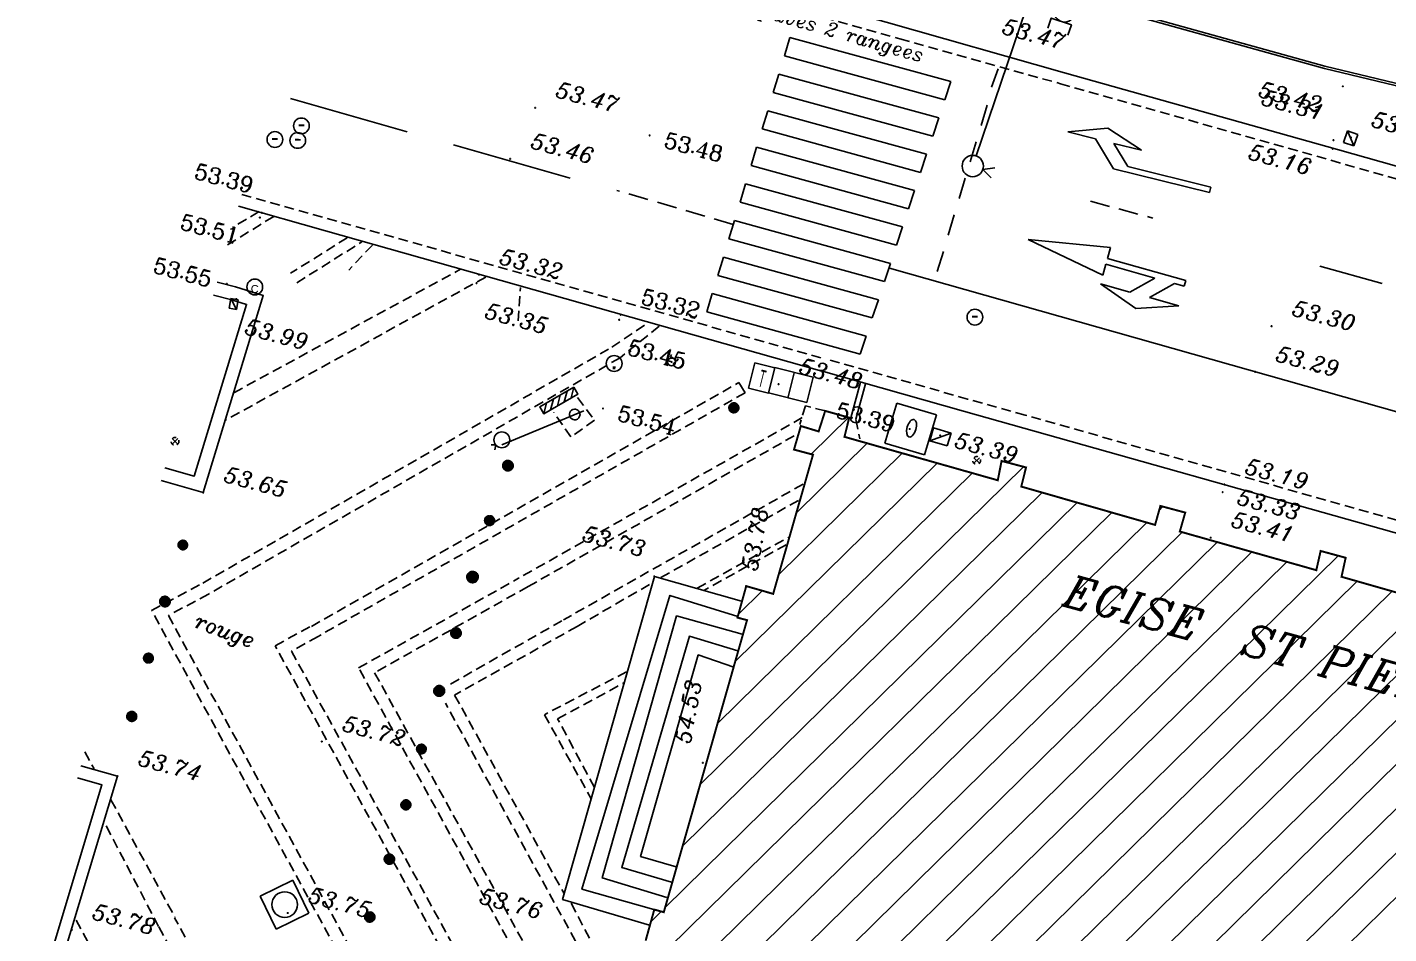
# Model space of a CAD drawing. Extents: x 661856 to 662117, y 6866905 to 6867165.
# Drawn here: x 661896.36 to 661930.86, y 6867118.18 to 6867141.16 of the extents above; entities that cross this region are included whole.
import ezdxf
from ezdxf.enums import TextEntityAlignment as Align

# ---------------------------------------------------------------- set-up
doc = ezdxf.new("R2010")
doc.units = 0
for name, pattern in [('CACHE', [0.375, 0.25, -0.125]), ('CONTINU', [0]), ('DISCONTIN', [0.75, 0.5, -0.25]), ('HIDDEN', [0.375, 0.25, -0.125])]:
    doc.linetypes.add(name, pattern=pattern)
doc.layers.get('0').update_dxf_attribs({"linetype": 'CONTINUOUS'})
for name, color, linetype in [('BATI_PUBLIC', 7, 'CONTINU'), ('BORDURE', 7, 'CONTINU'), ('CANIVEAU', 7, 'CONTINU'), ('CLOTURE', 7, 'CONTINU'), ('COTE_ALTI', 8, 'CONTINU'), ('ECLAIRAGE_PUBL', 3, 'CONTINU'), ('ESCALIER', 7, 'CONTINU'), ('FLECHAGE', 6, 'CONTINU'), ('LIGNE_DIVERS', 7, 'CONTINU'), ('MARQ-SOL', 6, 'CONTINU'), ('MOB-URB', 6, 'CONTINU'), ('MUR', 7, 'CONTINU'), ('NOM_DE_VOIE', 7, 'CONTINU'), ('OBJET_ASSAINIS', 5, 'CONTINU'), ('OBJET_DIVERS', 6, 'CONTINU'), ('OBJET_EAU', 4, 'CONTINU'), ('OBJET_ELECTRIC', 3, 'CONTINU'), ('OBJET_SIGN_TRI', 6, 'CONTINU'), ('OBJET_TELECOM', 4, 'CONTINU'), ('PASSAGE_PIETON', 6, 'CONTINU'), ('SIGNAL-VERTICA', 6, 'CONTINU')]:
    doc.layers.add(name, color=color, linetype=linetype)
doc.styles.add('COMPLEX', font='COMPLEX')
doc.styles.add('ITALIC', font='italic.shx', dxfattribs={"height": 0.6})
doc.styles.get("Standard").update_dxf_attribs({"font": 'ARIALUNI.ttf', "height": 2})

# ---------------------------------------------------------------- blocks, each defined once
blk = doc.blocks.new('*X217')
at = {"layer": 'BATI_PUBLIC', "color": 7, "linetype": 'CONTINU'}
for p, q in [((610554.252, 133634.858), (610555.19, 133635.796)), ((610553.891, 133633.366), (610555.671, 133635.146)), ((610551.513, 133626.462), (610559.635, 133634.585)), ((610552.374, 133629.586), (610557.447, 133634.659)), ((610553.457, 133631.801), (610556.559, 133634.902)), ((610551.944, 133628.024), (610558.335, 133634.415)), ((610551.082, 133624.9), (610560.117, 133633.934)), ((610550.652, 133623.339), (610561.002, 133633.689)), ((610563.083, 133633.507), (610563.18, 133633.604)), ((610550.758, 133622.313), (610561.888, 133633.443)), ((610550.108, 133619.4), (610563.669, 133632.961)), ((610550.475, 133620.899), (610562.773, 133633.197)), ((610549.595, 133617.757), (610564.557, 133632.718)), ((610550.796, 133617.825), (610565.445, 133632.475)), ((610551.686, 133617.584), (610566.333, 133632.231)), ((610552.576, 133617.343), (610567.631, 133632.398)), ((610553.467, 133617.103), (610568.119, 133631.754)), ((610554.064, 133616.568), (610569.005, 133631.509)), ((610552.446, 133630.79), (610553.043, 133631.387)), ((610555.228, 133616.601), (610569.891, 133631.264)), ((610556.12, 133616.362), (610570.777, 133631.019)), ((610557.013, 133616.123), (610571.793, 133630.903)), ((610557.905, 133615.884), (610572.562, 133630.541)), ((610558.388, 133615.235), (610573.448, 133630.295)), ((610575.541, 133630.126), (610575.624, 133630.209)), ((610559.679, 133615.395), (610574.333, 133630.049)), ((610560.563, 133615.148), (610575.218, 133629.803)), ((610561.448, 133614.901), (610576.285, 133629.738)), ((610562.332, 133614.654), (610576.996, 133629.318)), ((610563.228, 133614.419), (610577.886, 133629.076)), ((610564.12, 133614.179), (610578.775, 133628.835)), ((610565.012, 133613.94), (610580.071, 133628.999)), ((610565.904, 133613.701), (610580.604, 133628.401)), ((610580.703, 133627.368), (610580.703, 133627.368)), ((610566.39, 133613.055), (610579.883, 133626.548)), ((610567.688, 133613.222), (610579.423, 133624.956)), ((610568.57, 133612.973), (610579.691, 133624.093)), ((610569.453, 133612.724), (610580.333, 133623.604)), ((610550.297, 133622.983), (610550.551, 133623.237)), ((610570.335, 133612.475), (610581.015, 133623.155)), ((610570.822, 133611.83), (610581.685, 133622.693)), ((610572.117, 133611.994), (610582.102, 133621.979)), ((610573.006, 133611.752), (610582.518, 133621.264)), ((610582.887, 133620.502), (610583.21, 133620.824)), ((610577.621, 133615.235), (610582.786, 133620.4)), ((610578.647, 133615.129), (610582.739, 133619.222)), ((610549.28, 133618.572), (610549.527, 133618.819)), ((610580.133, 133615.484), (610582.248, 133617.599)), ((610562.82, 133614.01), (610562.838, 133614.028)), ((610573.895, 133611.51), (610576.425, 133614.039)), ((610574.785, 133611.267), (610576, 133612.482)), ((610575.675, 133611.026), (610576.196, 133611.548)), ((610575.267, 133610.618), (610575.581, 133610.932))]:
    blk.add_line(p, q, dxfattribs=at)
blk = doc.blocks.new('P23800')
for p, q in [((0, 0.497), (0, 0)), ((0.999, 0.497), (0, 0.497)), ((0.999, 0), (0.999, 0.497)), ((0, 0), (0.999, 0))]:
    blk.add_line(p, q)
blk = doc.blocks.new('P24600')
blk.add_circle((0.484, 0.238), 0.108)
blk.add_blockref('P23800', (0, 0))
blk = doc.blocks.new('P20100')
for p, q in [((0, 0.994), (0, 0)), ((0.999, 0.994), (0, 0.994)), ((0.999, 0), (0.999, 0.994)), ((0, 0), (0.999, 0))]:
    blk.add_line(p, q)
blk.add_circle((0.496, 0.492), 0.35)
blk = doc.blocks.new('P30200')
at = {"color": 0}
blk.add_circle((0, 0), 0.05, dxfattribs=at)
blk.add_attdef('COTE30200', (0.3, -0.15), '', height=0.3)
blk = doc.blocks.new('P30500')
at = {"color": 0}
blk.add_circle((0, 0), 0.05, dxfattribs=at)
blk.add_attdef('COTE30500', text='', height=0.3).set_placement((-0.3, -0.15), align=Align.RIGHT)
blk = doc.blocks.new('P30100')
at = {"color": 0}
blk.add_circle((0, 0), 0.05, dxfattribs=at)
blk.add_attdef('COTE30100', (0.3, 0.3), '', height=0.3)
blk = doc.blocks.new('P28900')
for p, q in [((0.501916, -0.499344), (0.00004, 0.001267)), ((0.593619, -0.490815), (0.009432, 0.091899)), ((0.666535, -0.471064), (0.034944, 0.158934)), ((0.735991, -0.440345), (0.059803, 0.234139)), ((0.797249, -0.401449), (0.098231, 0.295808)), ((0.85148, -0.355544), (0.143926, 0.350227)), ((0.898001, -0.301947), (0.197398, 0.39689)), ((0.937751, -0.241597), (0.258165, 0.436276)), ((0.968862, -0.17263), (0.326809, 0.467805)), ((0.990525, -0.094238), (0.404729, 0.490082)), ((0.999486, -0.003176), (0.49651, 0.498532)), ((0.988065, 0.108216), (0.608458, 0.486866)), ((0.907214, 0.288863), (0.78788, 0.407896)), ((0.388538, -0.486251), (0.012694, -0.111355)), ((0.163903, -0.369699), (0.129152, -0.335036))]:
    blk.add_line(p, q)
blk.add_lwpolyline([(0.000012, 0.003507), (0.005023, 0.070696), (0.017875, 0.132497), (0.047162, 0.211984), (0.087112, 0.281999), (0.136413, 0.343226), (0.183279, 0.386895), (0.240339, 0.427289), (0.3109, 0.462862), (0.393492, 0.488524), (0.469644, 0.499078), (0.550596, 0.497433), (0.628495, 0.483207), (0.705518, 0.45581), (0.773723, 0.41842), (0.821806, 0.382676), (0.852395, 0.354708), (0.894083, 0.307731), (0.925474, 0.262625), (0.945583, 0.226839), (0.958304, 0.199894), (0.976518, 0.151429), (0.987747, 0.110012), (0.995897, 0.063924), (0.999758, 0.015542), (0.999094, -0.030093), (0.993871, -0.078048), (0.984347, -0.124128), (0.974265, -0.158344), (0.96036, -0.195113), (0.937814, -0.241492), (0.915388, -0.278304), (0.889466, -0.313554), (0.850883, -0.356204), (0.824152, -0.380691), (0.786009, -0.41012), (0.744138, -0.436345), (0.695951, -0.460003), (0.655672, -0.475149), (0.601153, -0.489661), (0.550077, -0.497486), (0.510872, -0.499882), (0.429354, -0.494984), (0.361925, -0.480557), (0.299747, -0.458147), (0.267756, -0.44279), (0.207145, -0.40526), (0.158919, -0.365601), (0.133158, -0.339745), (0.105807, -0.307591), (0.089012, -0.284762), (0.06505, -0.246615), (0.049198, -0.216282), (0.036562, -0.187685), (0.020641, -0.142178), (0.011649, -0.107299), (0.000915, -0.030231), (0.000254, -0.015932)], close=True)
blk = doc.blocks.new('P21900', base_point=(1, 1))
blk.add_circle((1, 1), 1)
blk.add_text('C', height=0.991).set_placement((0.5, 0.25), (1.5, 0.25), align=Align.ALIGNED)
blk = doc.blocks.new('P2530A')
at = {"linetype": 'CONTINUOUS'}
for p, q in [((0.000113, 0.144024), (0.250139, 0.231533)), ((0.250139, 0.231533), (0.500165, 0.144024)), ((0.187633, 0.144024), (0.000113, 0.144024)), ((0.06262, 0.019011), (0.187633, 0.144024)), ((0.312646, 0.144024), (0.187633, 0.019011)), ((0.500165, 0.144024), (0.312646, 0.144024)), ((0.500165, 0.019011), (0.500165, 0.087768)), ((0.500165, 0.087768), (1.000216, 0.000259)), ((0.000113, -0.018493), (0.000113, 0.019011)), ((0.000113, 0.019011), (0.06262, 0.019011)), ((0.187633, 0.019011), (0.500165, 0.019011)), ((1.000216, 0.000259), (0.500165, -0.08725)), ((0.500165, -0.018493), (0.000113, -0.018493)), ((0.500165, -0.08725), (0.500165, -0.018493))]:
    blk.add_line(p, q, dxfattribs=at)
blk = doc.blocks.new('P25200')
at = {"linetype": 'CONTINUOUS'}
for p, q in [((0.971212, 0.028474), (0.000276, 0.028474)), ((0.000276, -0.027541), (0.000276, 0.028474)), ((0.971212, 0.028474), (1.213947, -0.21426)), ((0.840509, -0.027541), (0.000276, -0.027541)), ((1.027228, -0.21426), (0.840509, -0.027541)), ((0.74715, -0.21426), (1.027228, -0.21426)), ((1.120587, -0.344963), (0.74715, -0.21426)), ((1.494024, -0.21426), (1.120587, -0.344963)), ((1.213947, -0.21426), (1.494024, -0.21426))]:
    blk.add_line(p, q, dxfattribs=at)
blk = doc.blocks.new('P30600')
at = {"color": 0}
blk.add_circle((0, 0), 0.05, dxfattribs=at)
blk.add_attdef('COTE30600', text='', height=0.3).set_placement((-0.3, -0.6), align=Align.RIGHT)
blk = doc.blocks.new('P30400')
at = {"color": 0}
blk.add_circle((0, 0), 0.05, dxfattribs=at)
blk.add_attdef('COTE30400', text='', height=0.3).set_placement((-0.3, 0.3), align=Align.RIGHT)
blk = doc.blocks.new('P30300')
at = {"color": 0}
blk.add_circle((0, 0), 0.05, dxfattribs=at)
blk.add_attdef('COTE30300', (0.3, -0.6), '', height=0.3)
blk = doc.blocks.new('P24400', base_point=(1, 1))
blk.add_circle((1, 1), 1)
blk.add_text('.', height=2.58).set_placement((0.5, 0.25), (1.5, 0.25), align=Align.ALIGNED)
blk = doc.blocks.new('SU305')
at = {"color": 0, "linetype": 'CONTINUOUS'}
for points in [[(-0.126, 0), (1, 0.001)], [(-0.065, 0), (-0.061, 0.029), (-0.048, 0.045), (-0.032, 0.06), (-0.009, 0.068), (0.014, 0.068), (0.031, 0.062), (0.046, 0.052), (0.058, 0.038), (0.066, 0.023), (0.068, 0), (0.064, -0.02), (0.057, -0.034), (0.048, -0.047), (0.036, -0.058), (0.019, -0.065), (-0.002, -0.067), (-0.021, -0.063), (-0.034, -0.058), (-0.052, -0.042), (-0.059, -0.029), (-0.063, -0.018), (-0.065, -0.001)]]:
    blk.add_lwpolyline(points, dxfattribs=at)
blk = doc.blocks.new('P29100')
for p, q in [((0, 0), (0.2, 0.2)), ((0.2, 0), (0.4, 0.2)), ((0.4, 0), (0.6, 0.2)), ((0.6, 0), (0.8, 0.2)), ((0.8, 0), (1, 0.2))]:
    blk.add_line(p, q)
blk.add_lwpolyline([(0, 0), (1, 0), (1, 0.2), (0, 0.2)], close=True)
blk = doc.blocks.new('P21100', base_point=(1, 1))
blk.add_circle((1, 1), 1)
blk.add_text('-', height=2.15).set_placement((0.5, 0.25), (1.5, 0.25), align=Align.ALIGNED)
blk = doc.blocks.new('P20800')
for p, q in [((0, 0), (0.999, 0.497)), ((0, 0.497), (0, 0)), ((0.999, 0.497), (0, 0.497)), ((0, 0), (0.999, 0)), ((0.999, 0), (0.999, 0.497))]:
    blk.add_line(p, q)
blk = doc.blocks.new('P26800')
for p, q in [((0.364133, -0.342647), (-0.359006, 0.348015)), ((-0.352542, -0.354562), (0.35965, 0.34735))]:
    blk.add_line(p, q)
at = {"linetype": 'CACHE'}
blk.add_circle((0, 0), 0.5, dxfattribs=at)
blk = doc.blocks.new('P23500')
blk.add_blockref('P23800', (0, 0))
blk.add_text('T', height=0.325).set_placement((0.39, 0.079))
blk = doc.blocks.new('P21500')
for points in [[(1, 0), (1.5, 0.4)], [(1, 0), (1.45, -0.4)]]:
    blk.add_lwpolyline(points)
blk.add_circle((0, 0), 1)
blk = doc.blocks.new('SU205')
at = {"color": 0, "linetype": 'CONTINUOUS'}
for points in [[(0.541, 0.676), (0.27, 0.676), (0.27, 1.216), (0.541, 1.216)], [(0, 0.27), (0, 0.676)], [(4.595, 0.541), (4.459, 0.27), (4.324, 0.541)], [(4.189, 0), (0.27, 0)]]:
    blk.add_lwpolyline(points, dxfattribs=at)
at = {"color": 0, "linetype": 'CONTINU'}
for centre, radius in [((0, 0.946), 0.27), ((0, 0), 0.27), ((4.4595, 0), 0.2705)]:
    blk.add_circle(centre, radius, dxfattribs=at)
blk = doc.blocks.new('P27300')
blk.add_lwpolyline([(0.8, 0.5), (0.5, 0.5), (0.5, -0.5), (0.8, -0.5)])
for radius in [0.5, 0.05]:
    blk.add_circle((0, 0), radius)
blk = doc.blocks.new('P25400')
for p, q in [((0, 0.497), (0, 0)), ((0.999, 0.497), (0, 0.497)), ((0.491, 0.01), (0.491, 0.507)), ((0.999, 0), (0.999, 0.497)), ((0, 0), (0.999, 0))]:
    blk.add_line(p, q)

msp = doc.modelspace()

# ---------------------------------------------------------------- linework, layer by layer
at = {"layer": 'BATI_PUBLIC', "color": 7, "linetype": 'CONTINU', "const_width": 0.05}
msp.add_lwpolyline([(661912.032, 6867118.007), (661912.251, 6867118.795), (661912.492, 6867118.729), (661914.601, 6867126.13), (661914.359, 6867126.194), (661914.581, 6867126.992), (661915.263, 6867126.796), (661916.274, 6867130.323), (661915.791, 6867130.452), (661915.965, 6867131.049), (661916.415, 6867130.912), (661916.582, 6867131.433), (661917.19, 6867131.261), (661917.071, 6867130.775), (661920.955, 6867129.674), (661921.052, 6867130.164), (661921.671, 6867130), (661921.551, 6867129.515), (661924.941, 6867128.543), (661925.076, 6867129.024), (661925.706, 6867128.856), (661925.568, 6867128.376), (661929.027, 6867127.396), (661929.137, 6867127.883), (661929.771, 6867127.711), (661929.666, 6867127.229), (661933.072, 6867126.254)], dxfattribs=at)
at = {"layer": 'BORDURE', "color": 7, "linetype": 'CONTINUOUS'}
for points in [[(661922.642, 6867140.002), (661918.124, 6867141.284), (661907.35, 6867144.316)], [(661996.053, 6867110.729), (661993.273, 6867111.953), (661990.487, 6867113.295), (661989.624, 6867113.748), (661985.704, 6867115.841), (661978.179, 6867119.834), (661968.95, 6867124.742), (661962.886, 6867127.941), (661960.523, 6867128.989), (661959.627, 6867129.323), (661958.321, 6867129.775), (661955.766, 6867130.586), (661953.896, 6867131.169), (661951.862, 6867131.771), (661942.632, 6867134.369), (661929.563, 6867138.061), (661922.642, 6867140.002)], [(661916.486, 6867132.439), (661916.495, 6867132.436), (661903.917, 6867135.996), (661901.714, 6867136.621)], [(661916.477, 6867132.449), (661920.083, 6867131.425)], [(661920.083, 6867131.425), (661931.603, 6867128.179), (661943.536, 6867124.816), (661944.222, 6867124.447), (661944.622, 6867123.912), (661944.778, 6867123.767), (661945.019, 6867123.598), (661948.725, 6867121.531), (661956.687, 6867117.149), (661961.391, 6867114.36)]]:
    msp.add_lwpolyline(points, dxfattribs=at)
at = {"layer": 'CANIVEAU', "color": 7, "linetype": 'HIDDEN'}
for points in [[(661908.245, 6867143.736), (661918.475, 6867140.858), (661922.542, 6867139.725)], [(661922.542, 6867139.725), (661933.482, 6867136.625), (661949.44, 6867132.123), (661955.473, 6867130.35), (661957.985, 6867129.53), (661960.279, 6867128.7), (661960.855, 6867128.478), (661962.746, 6867127.645), (661963.058, 6867127.484), (661965.604, 6867126.143), (661968.948, 6867124.36), (661979.871, 6867118.563), (661987.133, 6867114.688), (661991.37, 6867112.515), (661993.764, 6867111.346), (661995.197, 6867110.72), (661995.943, 6867110.418)], [(661901.798, 6867136.919), (661916.56, 6867132.754)], [(661920.192, 6867131.732), (661916.596, 6867132.753)], [(661945.208, 6867123.971), (661944.853, 6867124.122), (661944.629, 6867124.405), (661944.583, 6867124.463), (661944.03, 6867124.946), (661943.955, 6867124.982), (661943.495, 6867125.144), (661943.043, 6867125.269), (661932.874, 6867128.152), (661921.649, 6867131.326), (661920.192, 6867131.732)]]:
    msp.add_lwpolyline(points, dxfattribs=at)
at = {"layer": 'CLOTURE', "color": 7, "linetype": 'CONTINU'}
for points in [[(661913.65, 6867144.447), (661929.232, 6867140.108), (661948.162, 6867135.558), (661948.293, 6867135.731), (661953.065, 6867134.487), (661952.972, 6867134.286), (661960.23, 6867132.229)], [(661960.247, 6867132.287), (661953.056, 6867134.325), (661953.151, 6867134.527), (661948.269, 6867135.799), (661948.138, 6867135.626), (661929.247, 6867140.167), (661913.668, 6867144.505)]]:
    msp.add_lwpolyline(points, dxfattribs=at)
at = {"layer": 'ESCALIER', "color": 7, "linetype": 'CONTINUOUS'}
for points in [[(661914.458, 6867126.614), (661912.255, 6867127.238), (661909.929, 6867119.052), (661912.13, 6867118.401)], [(661912.24, 6867118.8), (661910.417, 6867119.315), (661912.649, 6867126.757), (661914.365, 6867126.222)], [(661914.476, 6867125.775), (661912.817, 6867126.235), (661910.931, 6867119.596), (661912.569, 6867119.1)], [(661912.685, 6867119.488), (661911.425, 6867119.861), (661913.141, 6867125.72), (661914.37, 6867125.355)], [(661914.265, 6867124.942), (661913.366, 6867125.248), (661911.905, 6867120.142), (661912.806, 6867119.879)]]:
    msp.add_lwpolyline(points, dxfattribs=at)
at = {"layer": 'LIGNE_DIVERS', "color": 7, "linetype": 'HIDDEN'}
for points in [[(661901.437, 6867135.639), (661902.624, 6867136.373)], [(661902.236, 6867136.482), (661901.562, 6867136.08)], [(661904.47, 6867135.821), (661903.036, 6867134.92)], [(661903.189, 6867134.678), (661904.838, 6867135.714)], [(661905.109, 6867135.635), (661904.511, 6867135.002)], [(661901.594, 6867131.893), (661907.342, 6867135.023)], [(661907.98, 6867134.824), (661901.399, 6867131.204)], [(661908.806, 6867133.715), (661908.86, 6867134.558)], [(661900.808, 6867127.067), (661911.173, 6867133.046), (661912.091, 6867133.666)], [(661912.379, 6867133.579), (661911.384, 6867132.78), (661900.955, 6867126.79)], [(661903.562, 6867125.972), (661914.391, 6867132.151)], [(661914.554, 6867131.893), (661903.713, 6867125.707)], [(661910.309, 6867131.772), (661910.736, 6867131.195), (661910.139, 6867130.772), (661909.705, 6867131.394)], [(661916.578, 6867131.437), (661916.083, 6867131.56), (661915.936, 6867131.088)], [(661916.002, 6867131.262), (661908.813, 6867127.191)], [(661917.355, 6867131.213), (661917.458, 6867130.725)], [(661909.054, 6867126.981), (661915.877, 6867130.847)], [(661916.022, 6867129.577), (661909.949, 6867126.136)], [(661912.418, 6867127.209), (661915.933, 6867129.179)], [(661913.34, 6867126.94), (661915.653, 6867128.23)], [(661915.592, 6867128.041), (661913.506, 6867126.885)], [(661905.449, 6867115.49), (661899.514, 6867126.371), (661900.808, 6867127.067)], [(661909.78, 6867115.774), (661904.759, 6867124.92), (661908.813, 6867127.191)], [(661909.054, 6867126.981), (661905.163, 6867124.798), (661910.12, 6867115.822)], [(661910.293, 6867125.969), (661912.171, 6867127.056)], [(661900.955, 6867126.79), (661899.938, 6867126.249), (661905.73, 6867115.658)], [(661908.63, 6867114.546), (661902.643, 6867125.48), (661903.583, 6867125.998)], [(661907.087, 6867124.508), (661909.949, 6867126.136)], [(661910.293, 6867125.969), (661907.191, 6867124.232), (661909.956, 6867119.219)], [(661903.73, 6867125.715), (661903.057, 6867125.344), (661908.751, 6867114.982)], [(661911.548, 6867124.821), (661909.465, 6867123.734), (661910.653, 6867121.601)], [(661910.733, 6867121.89), (661909.799, 6867123.629), (661911.469, 6867124.532)], [(661911.872, 6867115.029), (661906.96, 6867124.024)], [(661897.819, 6867122.792), (661898.057, 6867122.362)], [(661898.484, 6867121.573), (661900.101, 6867118.604)], [(661899.69, 6867118.365), (661898.323, 6867120.989)], [(661910.147, 6867118.954), (661911.987, 6867115.416)], [(661897.598, 6867118.523), (661904.316, 6867106.24)], [(661899.696, 6867118.355), (661910.529, 6867098.55)], [(661911.174, 6867098.365), (661900.092, 6867118.59)]]:
    msp.add_lwpolyline(points, dxfattribs=at)
at = {"layer": 'LIGNE_DIVERS', "color": 7, "linetype": 'CONTINUOUS'}
for points in [[(661914.391, 6867132.151), (661914.554, 6867131.893)], [(661917.478, 6867132.159), (661917.229, 6867131.258)], [(661917.356, 6867131.223), (661917.605, 6867132.119)]]:
    msp.add_lwpolyline(points, dxfattribs=at)
at = {"layer": 'MARQ-SOL', "color": 6, "linetype": 'DISCONTIN'}
for points in [[(661920.963, 6867140.103), (661920.783, 6867139.601)], [(661914.25, 6867136.16), (661911.299, 6867137.02)], [(661923.301, 6867136.744), (661924.885, 6867136.319)]]:
    msp.add_lwpolyline(points, dxfattribs=at)
at = {"layer": 'MARQ-SOL', "color": 6, "linetype": 'CONTINUOUS'}
for points in [[(661905.988, 6867138.508), (661903.032, 6867139.351)], [(661920.683, 6867139.18), (661920.531, 6867138.668)], [(661910.118, 6867137.33), (661907.162, 6867138.173)], [(661920.406, 6867138.254), (661920.254, 6867137.742)], [(661920.129, 6867137.327), (661919.977, 6867136.816)], [(661919.853, 6867136.402), (661919.7, 6867135.89)], [(661919.577, 6867135.475), (661919.423, 6867134.963)], [(662018.068, 6867082.052), (662009.254, 6867089.073), (662001.285, 6867095.47), (661987.445, 6867106.545), (661981.307, 6867111.234), (661979.823, 6867112.274), (661978.504, 6867113.155), (661975.357, 6867115.102), (661971.849, 6867117.065), (661970.727, 6867117.657), (661967.899, 6867119.075), (661964.029, 6867120.847), (661960.803, 6867122.182), (661960.037, 6867122.48), (661955.884, 6867123.986), (661951.098, 6867125.552), (661950.674, 6867125.684), (661943.025, 6867127.995), (661936.909, 6867129.753), (661918.21, 6867135.046)], [(661929.118, 6867135.103), (661930.697, 6867134.659)]]:
    msp.add_lwpolyline(points, dxfattribs=at)
at = {"layer": 'MUR', "color": 7, "linetype": 'CONTINUOUS'}
for points in [[(661901.638, 6867134.574), (661902.343, 6867134.356), (661900.823, 6867129.363), (661899.755, 6867129.665)], [(661901.172, 6867134.697), (661901.637, 6867134.573)], [(661899.847, 6867129.993), (661900.594, 6867129.782), (661901.919, 6867134.131), (661901.54, 6867134.248)], [(661901.549, 6867134.244), (661901.08, 6867134.369)], [(661897.72, 6867122.44), (661898.653, 6867122.177), (661897.204, 6867117.378), (661896.361, 6867117.614)], [(661896.448, 6867117.921), (661896.99, 6867117.769), (661898.255, 6867121.959), (661897.634, 6867122.133)]]:
    msp.add_lwpolyline(points, dxfattribs=at)
at = {"layer": 'PASSAGE_PIETON', "color": 6, "linetype": 'CONTINU'}
for p, q in [((661915.547, 6867140.431), (661915.687, 6867140.895)), ((661915.687, 6867140.895), (661919.765, 6867139.78)), ((661915.547, 6867140.431), (661919.612, 6867139.319)), ((661915.266, 6867139.504), (661915.407, 6867139.968)), ((661915.407, 6867139.968), (661919.459, 6867138.858)), ((661919.612, 6867139.319), (661919.765, 6867139.78)), ((661915.266, 6867139.504), (661919.306, 6867138.397)), ((661914.985, 6867138.577), (661915.126, 6867139.04)), ((661915.126, 6867139.04), (661919.153, 6867137.937)), ((661919.306, 6867138.397), (661919.459, 6867138.858)), ((661914.985, 6867138.577), (661919, 6867137.476)), ((661914.705, 6867137.65), (661914.845, 6867138.113)), ((661914.845, 6867138.113), (661918.847, 6867137.015)), ((661919, 6867137.476), (661919.153, 6867137.937)), ((661914.705, 6867137.65), (661918.694, 6867136.555)), ((661914.424, 6867136.723), (661914.564, 6867137.186)), ((661914.564, 6867137.186), (661918.541, 6867136.094)), ((661918.694, 6867136.555), (661918.847, 6867137.015)), ((661914.424, 6867136.723), (661918.388, 6867135.633)), ((661914.143, 6867135.795), (661914.283, 6867136.259)), ((661914.283, 6867136.259), (661918.235, 6867135.172)), ((661918.388, 6867135.633), (661918.541, 6867136.094)), ((661914.143, 6867135.795), (661918.082, 6867134.712)), ((661913.862, 6867134.868), (661914.003, 6867135.332)), ((661914.003, 6867135.332), (661917.929, 6867134.251)), ((661918.082, 6867134.712), (661918.235, 6867135.172)), ((661913.862, 6867134.868), (661917.775, 6867133.79)), ((661913.581, 6867133.941), (661913.722, 6867134.405)), ((661913.722, 6867134.405), (661917.622, 6867133.33)), ((661917.775, 6867133.79), (661917.929, 6867134.251)), ((661913.581, 6867133.941), (661917.469, 6867132.869)), ((661917.469, 6867132.869), (661917.622, 6867133.33))]:
    msp.add_line(p, q, dxfattribs=at)

# ---------------------------------------------------------------- block references
at = {"layer": 'BATI_PUBLIC', "color": 7, "linetype": 'CONTINU', "rotation": 359.5109627095217}
msp.add_blockref('*X217', (50243.611, 6738711.553), dxfattribs=at)
at = {"layer": 'COTE_ALTI', "color": 8}
ref = msp.add_blockref('P30300', (661920.853, 6867141.876, 53.473), dxfattribs=dict(at, xscale=0.1999999998924461, yscale=0.1999999998924461, rotation=345.1109655914501))
ref.add_attrib('COTE30300', '53.47', (661921.034, 6867141, 53.473), dxfattribs={"color": 8, "height": 0.4, "rotation": 345.111, "style": 'ITALIC'})
ref = msp.add_blockref('P30100', (661909.233, 6867139.112, 53.474), dxfattribs=dict(at, xscale=0.1999999998924461, yscale=0.1999999998924461, rotation=345.1109655914501))
ref.add_attrib('COTE30100', '53.47', (661909.723, 6867139.396, 53.474), dxfattribs={"color": 8, "height": 0.4, "rotation": 345.111, "style": 'ITALIC'})
ref = msp.add_blockref('P30600', (661929.698, 6867139.658, 53.415), dxfattribs=dict(at, xscale=0.1999999998924461, yscale=0.1999999998924461, rotation=345.1109655914501))
ref.add_attrib('COTE30600', '53.42', dxfattribs={"color": 8, "height": 0.4, "rotation": 345.111, "style": 'ITALIC'}).set_placement((661929.106, 6867138.987, 53.415), align=Align.RIGHT)
ref = msp.add_blockref('P30400', (661929.46, 6867138.293, 53.31), dxfattribs=dict(at, xscale=0.1999999998924461, yscale=0.1999999998924461, rotation=345.1109655914501))
ref.add_attrib('COTE30400', '53.31', dxfattribs={"color": 8, "height": 0.4, "rotation": 345.111, "style": 'ITALIC'}).set_placement((661929.176, 6867138.782, 53.31), align=Align.RIGHT)
ref = msp.add_blockref('P30100', (661929.904, 6867138.362, 53.325), dxfattribs=dict(at, xscale=0.1999999998924461, yscale=0.1999999998924461, rotation=345.1109655914501))
ref.add_attrib('COTE30100', '53.33', (661930.393, 6867138.646, 53.325), dxfattribs={"color": 8, "height": 0.4, "rotation": 345.111, "style": 'ITALIC'})
ref = msp.add_blockref('P30100', (661908.6, 6867137.818, 53.465), dxfattribs=dict(at, xscale=0.1999999998924461, yscale=0.1999999998924461, rotation=345.1109655914501))
ref.add_attrib('COTE30100', '53.46', (661909.09, 6867138.102, 53.465), dxfattribs={"color": 8, "height": 0.4, "rotation": 345.111, "style": 'ITALIC'})
ref = msp.add_blockref('P30200', (661912.134, 6867138.414, 53.476), dxfattribs=dict(at, xscale=0.1999999998924461, yscale=0.1999999998924461, rotation=345.1109655914501))
ref.add_attrib('COTE30200', '53.48', (661912.47, 6867138.118, 53.476), dxfattribs={"color": 8, "height": 0.4, "rotation": 345.111, "style": 'COMPLEX'})
ref = msp.add_blockref('P30600', (661929.441, 6867138.074, 53.161), dxfattribs=dict(at, xscale=0.1999999998924461, yscale=0.1999999998924461, rotation=345.1109655914501))
ref.add_attrib('COTE30600', '53.16', dxfattribs={"color": 8, "height": 0.4, "rotation": 345.111, "style": 'ITALIC'}).set_placement((661928.849, 6867137.404, 53.161), align=Align.RIGHT)
ref = msp.add_blockref('P30400', (661902.306, 6867136.451, 53.392), dxfattribs=dict(at, xscale=0.1999999998924461, yscale=0.1999999998924461, rotation=345.1109655914501))
ref.add_attrib('COTE30400', '53.39', dxfattribs={"color": 8, "height": 0.4, "rotation": 345.111, "style": 'COMPLEX'}).set_placement((661902.023, 6867136.941, 53.392), align=Align.RIGHT)
ref = msp.add_blockref('P30600', (661902.257, 6867136.331, 53.507), dxfattribs=dict(at, xscale=0.1999999998924461, yscale=0.1999999998924461, rotation=345.1109655914501))
ref.add_attrib('COTE30600', '53.51', dxfattribs={"color": 8, "height": 0.4, "rotation": 345.111, "style": 'COMPLEX'}).set_placement((661901.665, 6867135.66, 53.507), align=Align.RIGHT)
ref = msp.add_blockref('P30500', (661901.419, 6867134.65, 53.555), dxfattribs=dict(at, xscale=0.1999999998924461, yscale=0.1999999998924461, rotation=345.1109655914501))
ref.add_attrib('COTE30500', '53.55', dxfattribs={"color": 8, "height": 0.4, "rotation": 345.111, "style": 'COMPLEX'}).set_placement((661900.981, 6867134.559, 53.555), align=Align.RIGHT)
ref = msp.add_blockref('P30100', (661907.807, 6867134.885, 53.318), dxfattribs=dict(at, xscale=0.1999999998924461, yscale=0.1999999998924461, rotation=345.1109655914501))
ref.add_attrib('COTE30100', '53.32', (661908.297, 6867135.169, 53.318), dxfattribs={"color": 8, "height": 0.4, "rotation": 345.111, "style": 'ITALIC'})
ref = msp.add_blockref('P30300', (661907.745, 6867134.669, 53.353), dxfattribs=dict(at, xscale=0.1999999998924461, yscale=0.1999999998924461, rotation=345.1109655914501))
ref.add_attrib('COTE30300', '53.35', (661907.926, 6867133.793, 53.353), dxfattribs={"color": 8, "height": 0.4, "rotation": 345.111, "style": 'ITALIC'})
ref = msp.add_blockref('P30300', (661901.662, 6867134.266, 53.993), dxfattribs=dict(at, xscale=0.1999999998924461, yscale=0.1999999998924461, rotation=345.1109655914501))
ref.add_attrib('COTE30300', '53.99', (661901.843, 6867133.39, 53.993), dxfattribs={"color": 8, "height": 0.4, "rotation": 345.111, "style": 'ITALIC'})
ref = msp.add_blockref('P30100', (661911.399, 6867133.867, 53.315), dxfattribs=dict(at, xscale=0.1999999998924461, yscale=0.1999999998924461, rotation=345.1109655914501))
ref.add_attrib('COTE30100', '53.32', (661911.888, 6867134.151, 53.315), dxfattribs={"color": 8, "height": 0.4, "rotation": 345.111, "style": 'COMPLEX'})
ref = msp.add_blockref('P30100', (661927.894, 6867133.577, 53.305), dxfattribs=dict(at, xscale=0.1999999998924461, yscale=0.1999999998924461, rotation=345.1109655914501))
ref.add_attrib('COTE30100', '53.30', (661928.383, 6867133.861, 53.305), dxfattribs={"color": 8, "height": 0.4, "rotation": 345.111, "style": 'ITALIC'})
ref = msp.add_blockref('P30300', (661911.364, 6867133.743, 53.451), dxfattribs=dict(at, xscale=0.1999999998924461, yscale=0.1999999998924461, rotation=345.1109655914501))
ref.add_attrib('COTE30300', '53.45', (661911.545, 6867132.867, 53.451), dxfattribs={"color": 8, "height": 0.4, "rotation": 345.111, "style": 'COMPLEX'})
ref = msp.add_blockref('P30100', (661927.479, 6867132.42, 53.294), dxfattribs=dict(at, xscale=0.1999999998924461, yscale=0.1999999998924461, rotation=345.1109655914501))
ref.add_attrib('COTE30100', '53.29', (661927.968, 6867132.704, 53.294), dxfattribs={"color": 8, "height": 0.4, "rotation": 345.111, "style": 'ITALIC'})
ref = msp.add_blockref('P30100', (661915.401, 6867132.11, 53.477), dxfattribs=dict(at, xscale=0.1999999998924461, yscale=0.1999999998924461, rotation=345.1109655914501))
ref.add_attrib('COTE30100', '53.48', (661915.89, 6867132.393, 53.477), dxfattribs={"color": 8, "height": 0.4, "rotation": 345.111, "style": 'ITALIC'})
ref = msp.add_blockref('P30200', (661910.952, 6867131.494, 53.537), dxfattribs=dict(at, xscale=0.1999999998924461, yscale=0.1999999998924461, rotation=345.1109655914501))
ref.add_attrib('COTE30200', '53.54', (661911.288, 6867131.198, 53.537), dxfattribs={"color": 8, "height": 0.4, "rotation": 345.111, "style": 'COMPLEX'})
ref = msp.add_blockref('P30500', (661918.723, 6867130.975, 53.389), dxfattribs=dict(at, xscale=0.1999999998924461, yscale=0.1999999998924461, rotation=345.1109655914501))
ref.add_attrib('COTE30500', '53.39', dxfattribs={"color": 8, "height": 0.4, "rotation": 345.111, "style": 'COMPLEX'}).set_placement((661918.285, 6867130.885, 53.389), align=Align.RIGHT)
ref = msp.add_blockref('P30200', (661919.495, 6867130.814, 53.386), dxfattribs=dict(at, xscale=0.1999999998924461, yscale=0.1999999998924461, rotation=345.1109655914501))
ref.add_attrib('COTE30200', '53.39', (661919.83, 6867130.517, 53.386), dxfattribs={"color": 8, "height": 0.4, "rotation": 345.111, "style": 'ITALIC'})
ref = msp.add_blockref('P30100', (661926.699, 6867129.567, 53.186), dxfattribs=dict(at, xscale=0.1999999998924461, yscale=0.1999999998924461, rotation=345.1109655914501))
ref.add_attrib('COTE30100', '53.19', (661927.189, 6867129.851, 53.186), dxfattribs={"color": 8, "height": 0.4, "rotation": 345.111, "style": 'ITALIC'})
ref = msp.add_blockref('P30100', (661900.823, 6867129.363, 53.648), dxfattribs=dict(at, xscale=0.1999999998924461, yscale=0.1999999998924461, rotation=345.1109655914501))
ref.add_attrib('COTE30100', '53.65', (661901.312, 6867129.647, 53.648), dxfattribs={"color": 8, "height": 0.4, "rotation": 345.111, "style": 'ITALIC'})
ref = msp.add_blockref('P30200', (661926.655, 6867129.372, 53.331), dxfattribs=dict(at, xscale=0.1999999998924461, yscale=0.1999999998924461, rotation=345.1109655914501))
ref.add_attrib('COTE30200', '53.33', (661926.99, 6867129.076, 53.331), dxfattribs={"color": 8, "height": 0.4, "rotation": 345.111, "style": 'ITALIC'})
ref = msp.add_blockref('P30200', (661914.581, 6867126.992, 53.779), dxfattribs=dict(at, xscale=0.2000000002922072, yscale=0.2000000002922072, rotation=79.6109629948502))
ref.add_attrib('COTE30200', '53.78', (661914.85, 6867127.35, 53.779), dxfattribs={"color": 8, "height": 0.4, "rotation": 79.611, "style": 'ITALIC'})
ref = msp.add_blockref('P30100', (661926.351, 6867128.221, 53.405), dxfattribs=dict(at, xscale=0.1999999998924461, yscale=0.1999999998924461, rotation=345.1109655914501))
ref.add_attrib('COTE30100', '53.41', (661926.84, 6867128.505, 53.405), dxfattribs={"color": 8, "height": 0.4, "rotation": 345.111, "style": 'ITALIC'})
ref = msp.add_blockref('P30400', (661912.255, 6867127.238, 53.73), dxfattribs=dict(at, xscale=0.1999999998924461, yscale=0.1999999998924461, rotation=345.1109655914501))
ref.add_attrib('COTE30400', '53.73', dxfattribs={"color": 8, "height": 0.4, "rotation": 345.111, "style": 'ITALIC'}).set_placement((661911.971, 6867127.728, 53.73), align=Align.RIGHT)
ref = msp.add_blockref('P30100', (661913.482, 6867122.513, 54.53), dxfattribs=dict(at, xscale=0.2000000002922072, yscale=0.2000000002922072, rotation=79.6109629948502))
ref.add_attrib('COTE30100', '54.53', (661913.16, 6867122.978, 54.53), dxfattribs={"color": 8, "height": 0.4, "rotation": 79.611, "style": 'ITALIC'})
ref = msp.add_blockref('P30100', (661903.828, 6867123.052, 53.725), dxfattribs=dict(at, xscale=0.1999999998924461, yscale=0.1999999998924461, rotation=345.1109655914501))
ref.add_attrib('COTE30100', '53.72', (661904.317, 6867123.336, 53.725), dxfattribs={"color": 8, "height": 0.4, "rotation": 345.111, "style": 'ITALIC'})
ref = msp.add_blockref('P30100', (661898.653, 6867122.177, 53.736), dxfattribs=dict(at, xscale=0.1999999998924461, yscale=0.1999999998924461, rotation=345.1109655914501))
ref.add_attrib('COTE30100', '53.74', (661899.143, 6867122.461, 53.736), dxfattribs={"color": 8, "height": 0.4, "rotation": 345.111, "style": 'ITALIC'})
ref = msp.add_blockref('P30100', (661902.963, 6867118.707, 53.755), dxfattribs=dict(at, xscale=0.1999999998924461, yscale=0.1999999998924461, rotation=345.1109655914501))
ref.add_attrib('COTE30100', '53.75', (661903.452, 6867118.991, 53.755), dxfattribs={"color": 8, "height": 0.4, "rotation": 345.111, "style": 'ITALIC'})
ref = msp.add_blockref('P30600', (661909.956, 6867119.219, 53.765), dxfattribs=dict(at, xscale=0.1999999998924461, yscale=0.1999999998924461, rotation=345.1109655914501))
ref.add_attrib('COTE30600', '53.76', dxfattribs={"color": 8, "height": 0.4, "rotation": 345.111, "style": 'ITALIC'}).set_placement((661909.363, 6867118.548, 53.765), align=Align.RIGHT)
ref = msp.add_blockref('P30100', (661897.489, 6867118.282, 53.776), dxfattribs=dict(at, xscale=0.1999999998924461, yscale=0.1999999998924461, rotation=345.1109655914501))
ref.add_attrib('COTE30100', '53.78', (661897.978, 6867118.566, 53.776), dxfattribs={"color": 8, "height": 0.4, "rotation": 345.111, "style": 'ITALIC'})
at = {"layer": 'ECLAIRAGE_PUBL', "color": 3, "linetype": 'CONTINU', "xscale": 0.1999999999095632, "yscale": 0.1999999999095632, "rotation": 359.5109626559351}
for p in [(661900.107, 6867130.66), (661920.42, 6867130.175)]:
    msp.add_blockref('P26800', p, dxfattribs=at)
at = {"layer": 'FLECHAGE', "color": 6, "linetype": 'CONTINU'}
for name, p, xscale, yscale, rotation in [('P25200', (661926.336, 6867137.036), 2.579743999927944, 2.579743999927944, 166.0618627170881), ('P2530A', (661925.704, 6867134.667), 4.128756000086702, 4.128756000086702, 164.3471627049194)]:
    msp.add_blockref(name, p, dxfattribs=dict(at, xscale=xscale, yscale=yscale, rotation=rotation))
at = {"layer": 'MOB-URB', "color": 6, "linetype": 'CONTINU'}
for name, p, xscale, yscale, rotation in [('P24400', (661911.235, 6867132.634), 0.1999999999095632, 0.1999999999095632, 359.5109626559351), ('P28900', (661914.39, 6867131.486), 0.2508326000139579, 0.2508326000139579, 168.2458627028454), ('P28900', (661908.611, 6867130.158), 0.2651376998117023, 0.2651376998117023, 238.3989627044361), ('P28900', (661908.119, 6867128.77), 0.2486201997327738, 0.2486201997327738, 249.7641626738479), ('P28900', (661900.331, 6867128.151), 0.239493200045853, 0.239493200045853, 257.215762697173), ('P28900', (661907.669, 6867127.363), 0.2867141002479895, 0.2867141002479895, 260.2786627000428), ('P28900', (661899.881, 6867126.73), 0.2648849000585486, 0.2648849000585486, 256.4191627248736), ('P28900', (661907.273, 6867125.923), 0.2624137996223695, 0.2624137996223695, 248.5205626768667), ('P28900', (661899.47, 6867125.284), 0.2460771999535565, 0.2460771999535565, 252.2542627185933), ('P28900', (661906.821, 6867124.47), 0.2709687004401968, 0.2709687004401968, 261.0220627208278), ('P28900', (661899.018, 6867123.814), 0.2503378003815799, 0.2503378003815799, 266.5343627249168), ('P28900', (661906.386, 6867122.978), 0.240709400359239, 0.240709400359239, 252.355762746779), ('P28900', (661905.962, 6867121.574), 0.2510976002847509, 0.2510976002847509, 267.9135627158122), ('P28900', (661905.567, 6867120.198), 0.2571711996507657, 0.2571711996507657, 256.9338626881621), ('P28900', (661904.918, 6867118.576), 0.2573344000395294, 0.2573344000395294, 13.22321275840012)]:
    msp.add_blockref(name, p, dxfattribs=dict(at, xscale=xscale, yscale=yscale, rotation=rotation))
at = {"layer": 'MOB-URB', "color": 6, "linetype": 'CONTINU', "rotation": 209.994262692841}
msp.add_blockref('P29100', (661910.216, 6867132.033), dxfattribs=at)
at = {"layer": 'OBJET_ASSAINIS', "color": 5, "linetype": 'CONTINU'}
for name, p, xscale, yscale, rotation in [('P24600', (661919.399, 6867131.337), 1.048750000177529, 2.131560000393842, 163.6856626883198), ('P24600', (661919.399, 6867131.337), 1.048750000177529, 2.131560000393842, 163.6856626883198), ('P20100', (661903.499, 6867118.708), 0.9302043002154772, 0.9302043002154772, 116.0759627086523)]:
    msp.add_blockref(name, p, dxfattribs=dict(at, xscale=xscale, yscale=yscale, rotation=rotation))
at = {"layer": 'OBJET_DIVERS', "color": 6, "linetype": 'CONTINU', "xscale": 1.00222200000701, "yscale": 1.332559000287356, "rotation": 166.1263627190519}
msp.add_blockref('P25400', (661916.279, 6867132.291), dxfattribs=at)
at = {"layer": 'OBJET_EAU', "color": 4, "linetype": 'CONTINU', "xscale": 0.1999999999095632, "yscale": 0.1999999999095632, "rotation": 359.5109626559351}
for p in [(661903.309, 6867138.655), (661902.638, 6867138.309), (661903.216, 6867138.287), (661920.376, 6867133.807)]:
    msp.add_blockref('P21100', p, dxfattribs=at)
at = {"layer": 'OBJET_ELECTRIC', "color": 3, "linetype": 'CONTINU'}
for p, xscale, yscale, rotation in [((661929.814, 6867138.528), 0.3083260996380956, 0.5559292000696872, 251.3698626948201), ((661901.523, 6867134.277), 0.2452834995975045, 0.3748303001971984, 260.1254626806409), ((661919.231, 6867130.678), 0.4635999999572875, 0.6829641003537258, 343.2260627458757)]:
    msp.add_blockref('P20800', p, dxfattribs=dict(at, xscale=xscale, yscale=yscale, rotation=rotation))
at = {"layer": 'OBJET_SIGN_TRI', "color": 6, "linetype": 'CONTINU', "rotation": 251.2664627108073}
msp.add_blockref('SU205', (661921.755, 6867141.861), dxfattribs=at)
at = {"layer": 'OBJET_SIGN_TRI', "color": 6, "linetype": 'CONTINU'}
for name, p, xscale, yscale, rotation in [('P27300', (661912.69, 6867132.673), 0.2000000002618854, 0.2000000002618854, 57.60290275232336), ('P21500', (661908.389, 6867130.699), 0.1999999997827072, 0.1999999997827072, 219.4922626131304)]:
    msp.add_blockref(name, p, dxfattribs=dict(at, xscale=xscale, yscale=yscale, rotation=rotation))
at = {"layer": 'OBJET_TELECOM', "color": 4, "linetype": 'CONTINU', "xscale": 0.5200345998837563, "yscale": 1.332101000140586, "rotation": 346.1694627168989}
msp.add_blockref('P23500', (661914.641, 6867132.008), dxfattribs=at)
at = {"layer": 'SIGNAL-VERTICA', "color": 6, "linetype": 'CONTINU'}
for name, p, xscale, yscale, rotation in [('P21900', (661902.127, 6867134.574), 0.1999999999095632, 0.1999999999095632, 359.5109626559351), ('SU305', (661910.237, 6867131.342), 2.000730999780248, 2.000730999780248, 202.4876626987337)]:
    msp.add_blockref(name, p, dxfattribs=dict(at, xscale=xscale, yscale=yscale, rotation=rotation))

# ---------------------------------------------------------------- texts
at = {"layer": 'NOM_DE_VOIE', "color": 7, "style": 'ITALIC'}
for s, height, rotation, p in [('Caniveau paves 2 rangees                                                       ', 0.34986, 343.9717, (661912.379, 6867142.171)), ('EGISE  ST PIERRE                                                               ', 0.80043, 344.7331, (661922.571, 6867126.521)), ('rouge                                                                          ', 0.38114, 339.8571, (661900.576, 6867125.956))]:
    msp.add_text(s, height=height, rotation=rotation, dxfattribs=at).set_placement(p)

doc.saveas('drawing.dxf')
